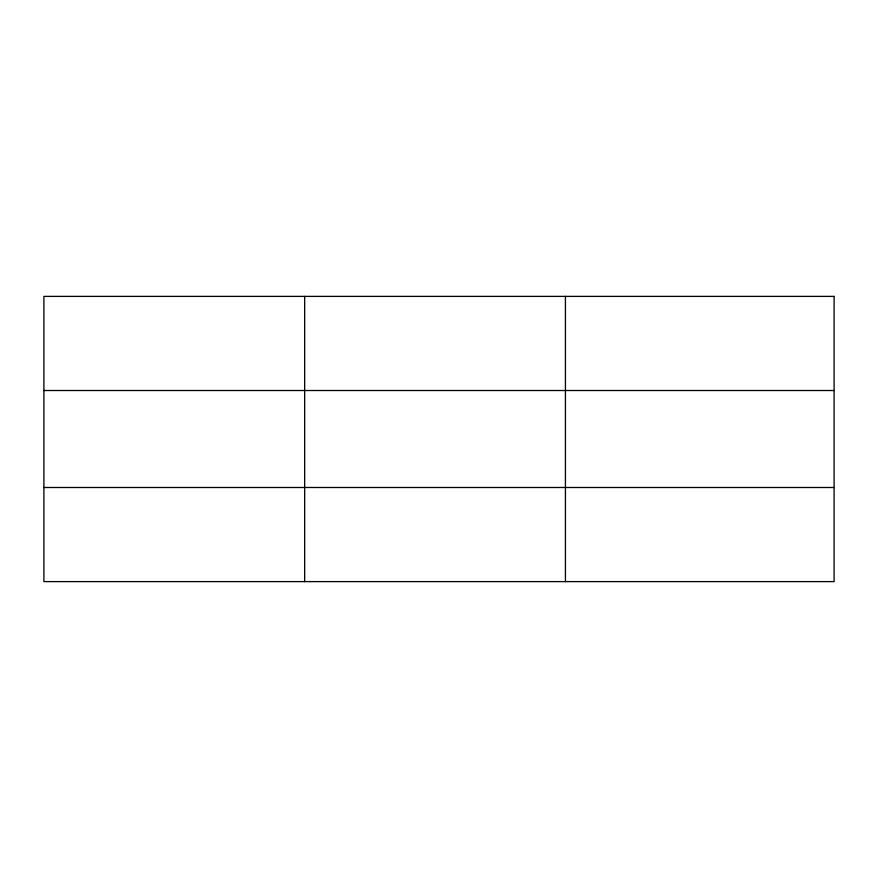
<?xml version="1.0" encoding="UTF-8"?>
<svg xmlns="http://www.w3.org/2000/svg" width="878" height="878" viewBox="0 0 878 878"><rect width="100%" height="100%" fill="white"/><g stroke="black" fill="none" stroke-linecap="round" stroke-linejoin="round"><path stroke-width="1.32" d="M304.666 296.391L304.666 581.609M565.432 296.391L565.432 581.609M43.9 390.512L834.1 390.512M43.9 487.488L834.1 487.488M834.1 296.391L834.1 581.609L43.9 581.609L43.9 296.391L834.1 296.391"/></g></svg>
